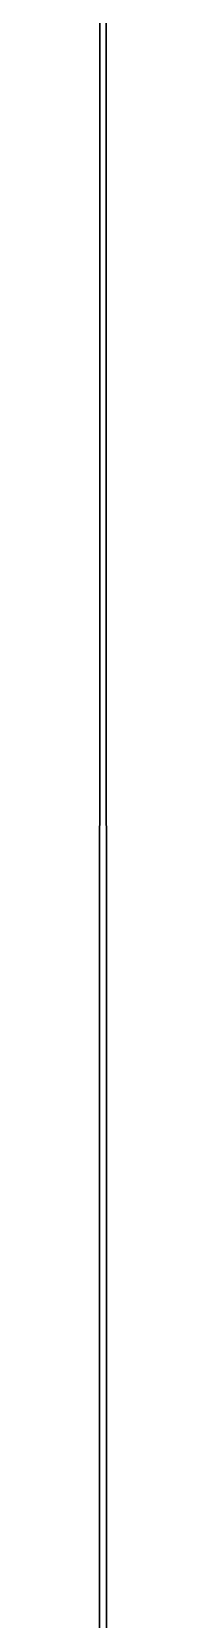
# Model space of a CAD drawing. Header units: millimetres. Extents: x 0 to 3047020, y 0 to 3043599.
# Drawn here: x 20242 to 20455, y 49184 to 98368 of the extents above; entities that cross this region are included whole.
import ezdxf

# ---------------------------------------------------------------- set-up
doc = ezdxf.new("R2010")
doc.units = ezdxf.units.MM
doc.layers.add('main_beam_width', color=6, linetype='Continuous')

msp = doc.modelspace()

# ---------------------------------------------------------------- linework, layer by layer
at = {"layer": 'main_beam_width', "color": 5}
for points in [[(20242, 43448), (20247, 122396), (20251, 201343), (20255, 280290), (20260, 359238), (20264, 438185), (20268, 517133), (20272, 596080), (20276, 675027), (20279, 753975), (20283, 832922), (20286, 911869), (20289, 990817), (20292, 1069764), (20294, 1148711), (20296, 1227659), (20298, 1306606), (20299, 1385554), (20300, 1464501), (20300, 1543448), (20300, 1622396)], [(20455, 43448), (20450, 122396), (20446, 201343), (20441, 280290), (20437, 359238), (20433, 438185), (20429, 517133), (20425, 596080), (20421, 675027), (20418, 753975), (20414, 832922), (20411, 911869), (20408, 990817), (20405, 1069764), (20403, 1148711), (20401, 1227659), (20399, 1306606), (20398, 1385554), (20397, 1464501), (20397, 1543448), (20397, 1622396)], [(20243, 43448), (20247, 124529), (20252, 205611), (20256, 286692), (20260, 367773), (20264, 448854), (20268, 529935), (20272, 611016), (20276, 692097), (20280, 773178), (20283, 854259), (20287, 935340), (20290, 1016421), (20292, 1097502), (20295, 1178583), (20297, 1259665), (20298, 1340746), (20299, 1421827), (20300, 1502908), (20300, 1583989)], [(20454, 43448), (20450, 124529), (20445, 205611), (20441, 286692), (20437, 367773), (20433, 448854), (20429, 529935), (20425, 611016), (20421, 692097), (20417, 773178), (20414, 854259), (20410, 935340), (20407, 1016421), (20405, 1097502), (20402, 1178583), (20400, 1259665), (20399, 1340746), (20398, 1421827), (20397, 1502908), (20397, 1583989)], [(20300, 1543448), (20300, 1460115), (20299, 1376782), (20297, 1293448), (20296, 1210115), (20293, 1126782), (20291, 1043448), (20288, 960115), (20284, 876782), (20281, 793448), (20277, 710115), (20273, 626782), (20269, 543448), (20265, 460115), (20261, 376782), (20256, 293448), (20252, 210115), (20247, 126782), (20243, 43448)], [(20397, 1543448), (20397, 1460115), (20398, 1376782), (20400, 1293448), (20401, 1210115), (20404, 1126782), (20406, 1043448), (20409, 960115), (20413, 876782), (20416, 793448), (20420, 710115), (20424, 626782), (20428, 543448), (20432, 460115), (20436, 376782), (20441, 293448), (20445, 210115), (20450, 126782), (20454, 43448)]]:
    msp.add_lwpolyline(points, dxfattribs=at)

doc.saveas('drawing.dxf')
